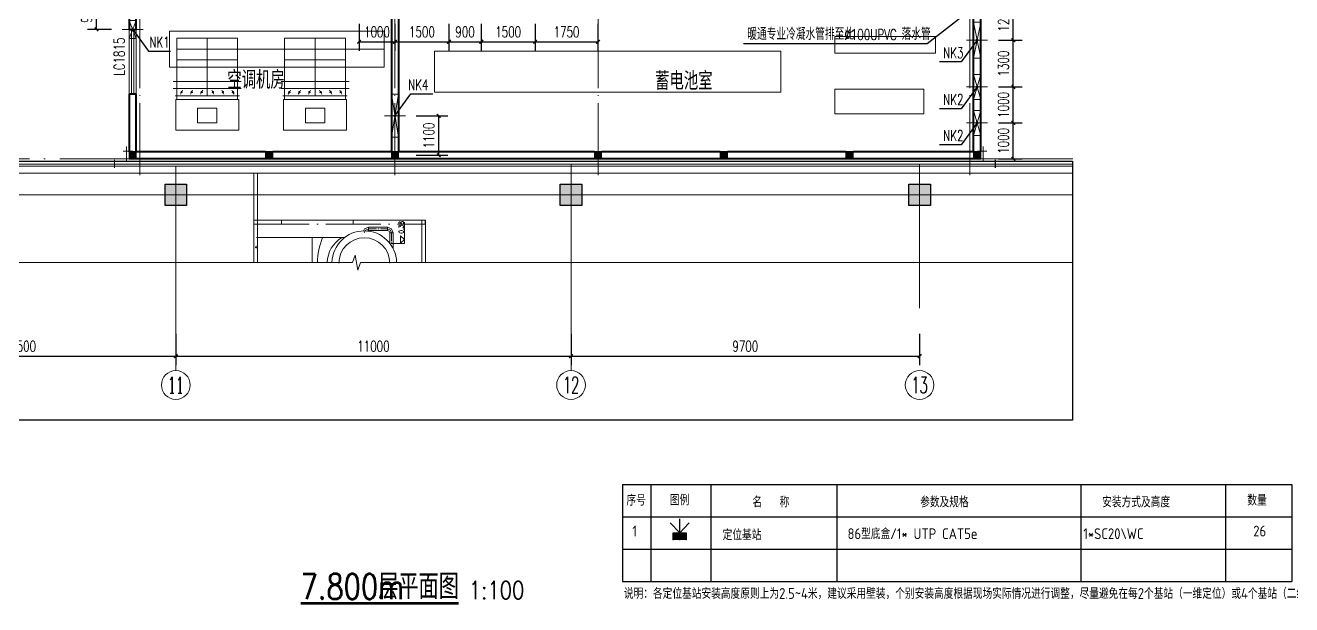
# Model space of a CAD drawing. Extents: x 238398 to 585159, y -66832 to 191977.
# Drawn here: x 503826 to 539070, y 30702 to 46809 of the extents above; entities that cross this region are included whole.
import ezdxf
from ezdxf.enums import TextEntityAlignment as Align

# ---------------------------------------------------------------- set-up
doc = ezdxf.new("R2010")
doc.units = 0
doc.header["$LTSCALE"] = 1000
doc.header["$MEASUREMENT"] = 0
for name, pattern in [('CENTER2', [1.125, 0.75, -0.125, 0.125, -0.125]), ('DIVIDE', [1.25, 0.5, -0.25, 0, -0.25, 0, -0.25]), ('DOTE', [2.42, 2, -0.2, 0.02, -0.2])]:
    doc.linetypes.add(name, pattern=pattern)
doc.layers.get('0').update_dxf_attribs({"color": 8})
doc.layers.get('Defpoints').update_dxf_attribs({"color": 8})
for name, color, linetype in [('-人员定位', 6, 'Continuous'), ('-人员定位标注', 4, 'Continuous'), ('AXIS', 8, 'Continuous'), ('AXIS_TEXT', 8, 'Continuous'), ('DIM_LEAD', 8, 'Continuous'), ('DIM_SYMB', 8, 'Continuous'), ('GZZ', 8, 'Continuous'), ('PUB_DIM', 8, 'Continuous'), ('WINDOW_TEXT', 8, 'Continuous')]:
    doc.layers.add(name, color=color, linetype=linetype)
for name, color, linetype, lineweight in [('COLUMN', 8, 'Continuous', 30), ('DOTE', 8, 'DOTE', 13), ('PUB_HATCH', 8, 'Continuous', 5), ('PUB_TEXT', 8, 'Continuous', 20), ('WALL', 8, 'Continuous', 40), ('WINDOW', 8, 'Continuous', 18), ('暖通', 8, 'Continuous', 18), ('设备层', 8, 'Continuous', 5)]:
    doc.layers.add(name, color=color, linetype=linetype, lineweight=lineweight)
doc.styles.add('-GBCBIGGBENOR', font='gbenor.shx', dxfattribs={"width": 0.7, "bigfont": 'gbcbig.shx'})
doc.styles.add('_TCH_AXIS', font='complex.shx', dxfattribs={"bigfont": 'gbcbig.shx'})
doc.styles.add('_TCH_DIM', font='SIMPLEX', dxfattribs={"bigfont": 'GBCBIG'})
doc.styles.add('_TCH_DIM_T3', font='SIMPLEX', dxfattribs={"width": 0.705882, "bigfont": 'GBCBIG'})
doc.styles.add('_TCH_WINDOW', font='geditxt.shx', dxfattribs={"bigfont": 'hztxt1.shx'})
doc.styles.add('COMPLEX', font='geditxt.shx')
doc.styles.add('HZFS', font='geditxt.shx', dxfattribs={"width": 0.7, "bigfont": 'hztxt1.shx'})
doc.styles.add('HZTXT', font='geditxt.shx', dxfattribs={"width": 0.8, "bigfont": 'hztxt1.shx'})
doc.linetypes.add('栏杆', pattern='A,0.075,-0.03,[133,ltypeshp.shx,S=0.03,R=0,X=-0.03,Y=0],-0.03,0.3', length=0.435)
doc.dimstyles.new('_TCH_ARCH&&100', dxfattribs={"dimtxt": 297.5, "dimasz": 100, "dimexe": 250, "dimexo": 300, "dimgap": 126.25, "dimtad": 1, "dimdec": 0, "dimzin": 0, "dimdsep": 46, "dimtxsty": '_TCH_DIM_T3', "dimblk": 'ARCHTICK', "dimcen": 0.09, "dimazin": 2, "dimtfac": 1, "dimtdec": 0, "dimtix": 1, "dimtmove": 2, "dimatfit": 3, "dimfxl": 0, "dimtolj": 1, "dimtzin": 0, "dimarcsym": 0})

# ---------------------------------------------------------------- blocks, each defined once
blk = doc.blocks.new('_AXISO')
blk.add_circle((0, 0), 0.5)
at = {"layer": 'AXIS_TEXT', "style": 'COMPLEX', "width": 1.041667}
blk.add_attdef('A', text='', height=0.56, dxfattribs=at).set_placement((-0.25, -0.28), (0.25, -0.28), align=Align.FIT)
blk = doc.blocks.new('coo')
at = {"layer": 'PUB_HATCH'}
blk.add_hatch(color=256, dxfattribs=at).paths.add_polyline_path([(305400, 14547), (306000, 14547), (306000, 13947), (305400, 13947)])
at = {"layer": 'COLUMN'}
blk.add_lwpolyline([(305400, 14547), (306000, 14547), (306000, 13947), (305400, 13947)], close=True, dxfattribs=at)
blk = doc.blocks.new('zw3')
at = {"layer": 'DOTE'}
for points in [[(507014, 42646.1), (507014, 94200.4)], [(514114, 42646.1), (514114, 94200.4)], [(519764, 42646.1), (519764, 94200.4)], [(530114, 42646.1), (530114, 94200.4)]]:
    blk.add_lwpolyline(points, dxfattribs=at)
blk = doc.blocks.new('4321ASDFASDFA')
at = {"layer": '设备层'}
for p, q in [((488531, 4783), (494502, 4783)), ((488531, 4783), (488531, 3783)), ((488731, 3783), (488731, 4584)), ((488731, 4584), (490423, 4584)), ((489577, 2983), (489577, 4584)), ((490423, 3783), (490423, 4584)), ((491731, 3783), (491731, 4584)), ((491731, 4584), (493423, 4584)), ((492577, 2983), (492577, 4584)), ((493423, 3783), (493423, 4584)), ((494502, 4783), (494502, 3783)), ((488731, 4283), (494502, 4283)), ((488731, 3982), (490423, 3982)), ((491731, 3982), (493423, 3982)), ((488531, 3783), (494502, 3783)), ((488731, 2983), (488731, 3783)), ((490423, 2983), (490423, 3783)), ((491731, 2983), (491731, 3783)), ((493423, 2983), (493423, 3783)), ((490523, 3383), (488631, 3383)), ((490523, 3183), (488631, 3183)), ((493523, 3383), (491631, 3383)), ((493523, 3183), (491631, 3183)), ((488681, 2983), (490473, 2983)), ((488731, 2983), (490423, 2983)), ((488827, 2983), (490327, 2983)), ((488833, 3029), (488853, 3068)), ((488872, 3103), (488891, 3141)), ((489112, 3029), (489132, 3068)), ((489151, 3103), (489171, 3141)), ((489392, 3029), (489412, 3068)), ((489431, 3103), (489450, 3141)), ((489724, 3103), (489705, 3141)), ((489763, 3029), (489743, 3068)), ((490004, 3103), (489984, 3141)), ((490043, 3029), (490022, 3068)), ((490283, 3103), (490264, 3141)), ((490322, 3029), (490302, 3068)), ((491681, 2983), (493473, 2983)), ((491731, 2983), (493423, 2983)), ((491827, 2983), (493327, 2983)), ((491833, 3029), (491853, 3068)), ((491872, 3103), (491891, 3141)), ((492112, 3029), (492132, 3068)), ((492151, 3103), (492171, 3141)), ((492392, 3029), (492412, 3068)), ((492431, 3103), (492450, 3141)), ((492724, 3103), (492705, 3141)), ((492763, 3029), (492743, 3068)), ((493004, 3103), (492984, 3141)), ((493043, 3029), (493022, 3068)), ((493283, 3103), (493264, 3141)), ((493322, 3029), (493302, 3068))]:
    blk.add_line(p, q, dxfattribs=at)
for points in [[(488702, 2883), (490452, 2883), (490452, 2028), (488702, 2028)], [(488731, 2983), (490423, 2983), (490423, 2883), (488731, 2883)], [(491702, 2883), (493452, 2883), (493452, 2028), (491702, 2028)], [(491731, 2983), (493423, 2983), (493423, 2883), (491731, 2883)], [(489308, 2641), (489846, 2641), (489846, 2231), (489308, 2231)], [(492308, 2641), (492846, 2641), (492846, 2231), (492308, 2231)]]:
    blk.add_lwpolyline(points, close=True, dxfattribs=at)
for centre in [(488862, 3086), (489142, 3086), (489421, 3086), (489734, 3086), (490013, 3086), (490293, 3086), (491862, 3086), (492142, 3086), (492421, 3086), (492734, 3086), (493013, 3086), (493293, 3086)]:
    blk.add_circle(centre, 20.2, dxfattribs=at)
blk = doc.blocks.new('43ASDFASDFDAS')
at = {"layer": '设备层'}
for points in [[(526355, 46036), (526355, 46498), (529155, 46498), (529155, 46036)], [(524854, 46096), (524854, 44951), (515214, 44951), (515214, 46096)], [(526354, 44347), (526355, 45037), (528835, 45037), (528834, 44347)]]:
    blk.add_lwpolyline(points, close=True, dxfattribs=at)
blk = doc.blocks.new('_ArchTick')
at = {"color": 0, "linetype": 'ByBlock', "const_width": 0.4}
blk.add_lwpolyline([(-0.5, -0.5), (0.5, 0.5)], dxfattribs=at)
blk = doc.blocks.new('*D631')
at = {"layer": 'Defpoints', "color": 0}
for p in [(444180, 61595), (444896, 61595), (444896, 60595)]:
    blk.add_point(p, dxfattribs=at)
at = {"layer": 'PUB_DIM', "color": 0, "lineweight": -2}
for p, q in [((444596, 61595), (443930, 61595)), ((444180, 60595), (444180, 61595)), ((444596, 60595), (443930, 60595))]:
    blk.add_line(p, q, dxfattribs=at)
at = {"layer": 'PUB_DIM', "color": 0, "lineweight": -2, "xscale": 100, "yscale": 100, "zscale": 100}
for p, rotation in [((444180, 61595), 90), ((444180, 60595), 270)]:
    blk.add_blockref('_ArchTick', p, dxfattribs=dict(at, rotation=rotation))
at = {"layer": 'PUB_DIM', "color": 0, "insert": (443905, 61095), "char_height": 297.5, "attachment_point": 5, "rotation": 90, "style": '_TCH_DIM_T3'}
blk.add_mtext('\\A1;1000', dxfattribs=at)
blk = doc.blocks.new('*D632')
at = {"layer": 'Defpoints', "color": 0}
for p in [(444180, 51295), (444896, 51295), (444896, 50395)]:
    blk.add_point(p, dxfattribs=at)
at = {"layer": 'PUB_DIM', "color": 0, "lineweight": -2}
for p, q in [((444596, 51295), (443930, 51295)), ((444180, 50395), (444180, 51295)), ((444596, 50395), (443930, 50395))]:
    blk.add_line(p, q, dxfattribs=at)
at = {"layer": 'PUB_DIM', "color": 0, "lineweight": -2, "xscale": 100, "yscale": 100, "zscale": 100}
for p, rotation in [((444180, 51295), 90), ((444180, 50395), 270)]:
    blk.add_blockref('_ArchTick', p, dxfattribs=dict(at, rotation=rotation))
at = {"layer": 'PUB_DIM', "color": 0, "insert": (443905, 50845), "char_height": 297.5, "attachment_point": 5, "rotation": 90, "style": '_TCH_DIM_T3'}
blk.add_mtext('\\A1;900', dxfattribs=at)
blk = doc.blocks.new('*D633')
at = {"layer": 'Defpoints', "color": 0}
for p in [(468981, 55495), (469697, 55495), (468981, 54595)]:
    blk.add_point(p, dxfattribs=at)
at = {"layer": 'PUB_DIM', "color": 0, "lineweight": -2}
for p, q in [((469281, 55495), (469947, 55495)), ((469697, 54595), (469697, 55495)), ((469281, 54595), (469947, 54595))]:
    blk.add_line(p, q, dxfattribs=at)
at = {"layer": 'PUB_DIM', "color": 0, "lineweight": -2, "xscale": 100, "yscale": 100, "zscale": 100}
for p, rotation in [((469697, 55495), 90), ((469697, 54595), 270)]:
    blk.add_blockref('_ArchTick', p, dxfattribs=dict(at, rotation=rotation))
at = {"layer": 'PUB_DIM', "color": 0, "insert": (469422, 55045), "char_height": 297.5, "attachment_point": 5, "rotation": 90, "style": '_TCH_DIM_T3'}
blk.add_mtext('\\A1;900', dxfattribs=at)
blk = doc.blocks.new('*D634')
at = {"layer": 'Defpoints', "color": 0}
for p in [(468981, 62595), (469697, 62595), (468981, 61595)]:
    blk.add_point(p, dxfattribs=at)
at = {"layer": 'PUB_DIM', "color": 0, "lineweight": -2}
for p, q in [((469281, 62595), (469947, 62595)), ((469697, 61595), (469697, 62595)), ((469281, 61595), (469947, 61595))]:
    blk.add_line(p, q, dxfattribs=at)
at = {"layer": 'PUB_DIM', "color": 0, "lineweight": -2, "xscale": 100, "yscale": 100, "zscale": 100}
for p, rotation in [((469697, 62595), 90), ((469697, 61595), 270)]:
    blk.add_blockref('_ArchTick', p, dxfattribs=dict(at, rotation=rotation))
at = {"layer": 'PUB_DIM', "color": 0, "insert": (469422, 62095), "char_height": 297.5, "attachment_point": 5, "rotation": 90, "style": '_TCH_DIM_T3'}
blk.add_mtext('\\A1;1000', dxfattribs=at)
blk = doc.blocks.new('*D635')
at = {"layer": 'Defpoints', "color": 0}
for p in [(444180, 47595), (444896, 47595), (444896, 46695)]:
    blk.add_point(p, dxfattribs=at)
at = {"layer": 'PUB_DIM', "color": 0, "lineweight": -2}
for p, q in [((444596, 47595), (443930, 47595)), ((444180, 46695), (444180, 47595)), ((444596, 46695), (443930, 46695))]:
    blk.add_line(p, q, dxfattribs=at)
at = {"layer": 'PUB_DIM', "color": 0, "lineweight": -2, "xscale": 100, "yscale": 100, "zscale": 100}
for p, rotation in [((444180, 47595), 90), ((444180, 46695), 270)]:
    blk.add_blockref('_ArchTick', p, dxfattribs=dict(at, rotation=rotation))
at = {"layer": 'PUB_DIM', "color": 0, "insert": (443905, 47145), "char_height": 297.5, "attachment_point": 5, "rotation": 90, "style": '_TCH_DIM_T3'}
blk.add_mtext('\\A1;900', dxfattribs=at)
blk = doc.blocks.new('*D636')
at = {"layer": 'Defpoints', "color": 0}
for p in [(468981, 44095), (469697, 44095), (468981, 43095)]:
    blk.add_point(p, dxfattribs=at)
at = {"layer": 'PUB_DIM', "color": 0, "lineweight": -2}
for p, q in [((469281, 44095), (469947, 44095)), ((469697, 43095), (469697, 44095)), ((469281, 43095), (469947, 43095))]:
    blk.add_line(p, q, dxfattribs=at)
at = {"layer": 'PUB_DIM', "color": 0, "lineweight": -2, "xscale": 100, "yscale": 100, "zscale": 100}
for p, rotation in [((469697, 44095), 90), ((469697, 43095), 270)]:
    blk.add_blockref('_ArchTick', p, dxfattribs=dict(at, rotation=rotation))
at = {"layer": 'PUB_DIM', "color": 0, "insert": (469422, 43595), "char_height": 297.5, "attachment_point": 5, "rotation": 90, "style": '_TCH_DIM_T3'}
blk.add_mtext('\\A1;1000', dxfattribs=at)
blk = doc.blocks.new('*D637')
at = {"layer": 'Defpoints', "color": 0}
for p in [(468981, 45095), (469697, 45095), (468981, 44095)]:
    blk.add_point(p, dxfattribs=at)
at = {"layer": 'PUB_DIM', "color": 0, "lineweight": -2}
for p, q in [((469281, 45095), (469947, 45095)), ((469697, 44095), (469697, 45095)), ((469281, 44095), (469947, 44095))]:
    blk.add_line(p, q, dxfattribs=at)
at = {"layer": 'PUB_DIM', "color": 0, "lineweight": -2, "xscale": 100, "yscale": 100, "zscale": 100}
for p, rotation in [((469697, 45095), 90), ((469697, 44095), 270)]:
    blk.add_blockref('_ArchTick', p, dxfattribs=dict(at, rotation=rotation))
at = {"layer": 'PUB_DIM', "color": 0, "insert": (469422, 44595), "char_height": 297.5, "attachment_point": 5, "rotation": 90, "style": '_TCH_DIM_T3'}
blk.add_mtext('\\A1;1000', dxfattribs=at)
blk = doc.blocks.new('*D638')
at = {"layer": 'Defpoints', "color": 0}
for p in [(468981, 46395), (469697, 46395), (468981, 45095)]:
    blk.add_point(p, dxfattribs=at)
at = {"layer": 'PUB_DIM', "color": 0, "lineweight": -2}
for p, q in [((469281, 46395), (469947, 46395)), ((469697, 45095), (469697, 46395)), ((469281, 45095), (469947, 45095))]:
    blk.add_line(p, q, dxfattribs=at)
at = {"layer": 'PUB_DIM', "color": 0, "lineweight": -2, "xscale": 100, "yscale": 100, "zscale": 100}
for p, rotation in [((469697, 46395), 90), ((469697, 45095), 270)]:
    blk.add_blockref('_ArchTick', p, dxfattribs=dict(at, rotation=rotation))
at = {"layer": 'PUB_DIM', "color": 0, "insert": (469422, 45745), "char_height": 297.5, "attachment_point": 5, "rotation": 90, "style": '_TCH_DIM_T3'}
blk.add_mtext('\\A1;1300', dxfattribs=at)
blk = doc.blocks.new('*D639')
at = {"layer": 'Defpoints', "color": 0}
for p in [(468981, 47595), (469697, 47595), (468981, 46395)]:
    blk.add_point(p, dxfattribs=at)
at = {"layer": 'PUB_DIM', "color": 0, "lineweight": -2}
for p, q in [((469281, 47595), (469947, 47595)), ((469697, 46395), (469697, 47595)), ((469281, 46395), (469947, 46395))]:
    blk.add_line(p, q, dxfattribs=at)
at = {"layer": 'PUB_DIM', "color": 0, "lineweight": -2, "xscale": 100, "yscale": 100, "zscale": 100}
for p, rotation in [((469697, 47595), 90), ((469697, 46395), 270)]:
    blk.add_blockref('_ArchTick', p, dxfattribs=dict(at, rotation=rotation))
at = {"layer": 'PUB_DIM', "color": 0, "insert": (469422, 46995), "char_height": 297.5, "attachment_point": 5, "rotation": 90, "style": '_TCH_DIM_T3'}
blk.add_mtext('\\A1;1200', dxfattribs=at)
blk = doc.blocks.new('*D640')
at = {"layer": 'Defpoints', "color": 0}
for p in [(444180, 65395), (444896, 65395), (444896, 64495)]:
    blk.add_point(p, dxfattribs=at)
at = {"layer": 'PUB_DIM', "color": 0, "lineweight": -2}
for p, q in [((444596, 65395), (443930, 65395)), ((444180, 64495), (444180, 65395)), ((444596, 64495), (443930, 64495))]:
    blk.add_line(p, q, dxfattribs=at)
at = {"layer": 'PUB_DIM', "color": 0, "lineweight": -2, "xscale": 100, "yscale": 100, "zscale": 100}
for p, rotation in [((444180, 65395), 90), ((444180, 64495), 270)]:
    blk.add_blockref('_ArchTick', p, dxfattribs=dict(at, rotation=rotation))
at = {"layer": 'PUB_DIM', "color": 0, "insert": (443905, 64945), "char_height": 297.5, "attachment_point": 5, "rotation": 90, "style": '_TCH_DIM_T3'}
blk.add_mtext('\\A1;900', dxfattribs=at)
blk = doc.blocks.new('*D641')
at = {"layer": 'Defpoints', "color": 0}
for p in [(451488, 47153), (452488, 47153), (452488, 46351)]:
    blk.add_point(p, dxfattribs=at)
at = {"layer": 'PUB_DIM', "color": 0, "lineweight": -2}
for p, q in [((451488, 46853), (451488, 46101)), ((452488, 46853), (452488, 46101)), ((451488, 46351), (452488, 46351))]:
    blk.add_line(p, q, dxfattribs=at)
at = {"layer": 'PUB_DIM', "color": 0, "lineweight": -2, "xscale": 100, "yscale": 100, "zscale": 100, "rotation": 180}
blk.add_blockref('_ArchTick', (451488, 46351), dxfattribs=at)
at = {"layer": 'PUB_DIM', "color": 0, "lineweight": -2, "xscale": 100, "yscale": 100, "zscale": 100}
blk.add_blockref('_ArchTick', (452488, 46351), dxfattribs=at)
at = {"layer": 'PUB_DIM', "color": 0, "insert": (451988, 46626), "char_height": 297.5, "attachment_point": 5, "style": '_TCH_DIM_T3'}
blk.add_mtext('\\A1;1000', dxfattribs=at)
blk = doc.blocks.new('*D642')
at = {"layer": 'Defpoints', "color": 0}
for p in [(452488, 47153), (453988, 47153), (453988, 46351)]:
    blk.add_point(p, dxfattribs=at)
at = {"layer": 'PUB_DIM', "color": 0, "lineweight": -2}
for p, q in [((452488, 46853), (452488, 46101)), ((453988, 46853), (453988, 46101)), ((452488, 46351), (453988, 46351))]:
    blk.add_line(p, q, dxfattribs=at)
at = {"layer": 'PUB_DIM', "color": 0, "lineweight": -2, "xscale": 100, "yscale": 100, "zscale": 100, "rotation": 180}
blk.add_blockref('_ArchTick', (452488, 46351), dxfattribs=at)
at = {"layer": 'PUB_DIM', "color": 0, "lineweight": -2, "xscale": 100, "yscale": 100, "zscale": 100}
blk.add_blockref('_ArchTick', (453988, 46351), dxfattribs=at)
at = {"layer": 'PUB_DIM', "color": 0, "insert": (453238, 46626), "char_height": 297.5, "attachment_point": 5, "style": '_TCH_DIM_T3'}
blk.add_mtext('\\A1;1500', dxfattribs=at)
blk = doc.blocks.new('*D643')
at = {"layer": 'Defpoints', "color": 0}
for p in [(453988, 47153), (454888, 47153), (454888, 46351)]:
    blk.add_point(p, dxfattribs=at)
at = {"layer": 'PUB_DIM', "color": 0, "lineweight": -2}
for p, q in [((453988, 46853), (453988, 46101)), ((454888, 46853), (454888, 46101)), ((453988, 46351), (454888, 46351))]:
    blk.add_line(p, q, dxfattribs=at)
at = {"layer": 'PUB_DIM', "color": 0, "lineweight": -2, "xscale": 100, "yscale": 100, "zscale": 100, "rotation": 180}
blk.add_blockref('_ArchTick', (453988, 46351), dxfattribs=at)
at = {"layer": 'PUB_DIM', "color": 0, "lineweight": -2, "xscale": 100, "yscale": 100, "zscale": 100}
blk.add_blockref('_ArchTick', (454888, 46351), dxfattribs=at)
at = {"layer": 'PUB_DIM', "color": 0, "insert": (454438, 46626), "char_height": 297.5, "attachment_point": 5, "style": '_TCH_DIM_T3'}
blk.add_mtext('\\A1;900', dxfattribs=at)
blk = doc.blocks.new('*D644')
at = {"layer": 'Defpoints', "color": 0}
for p in [(454888, 47153), (456388, 47153), (456388, 46351)]:
    blk.add_point(p, dxfattribs=at)
at = {"layer": 'PUB_DIM', "color": 0, "lineweight": -2}
for p, q in [((454888, 46853), (454888, 46101)), ((456388, 46853), (456388, 46101)), ((454888, 46351), (456388, 46351))]:
    blk.add_line(p, q, dxfattribs=at)
at = {"layer": 'PUB_DIM', "color": 0, "lineweight": -2, "xscale": 100, "yscale": 100, "zscale": 100, "rotation": 180}
blk.add_blockref('_ArchTick', (454888, 46351), dxfattribs=at)
at = {"layer": 'PUB_DIM', "color": 0, "lineweight": -2, "xscale": 100, "yscale": 100, "zscale": 100}
blk.add_blockref('_ArchTick', (456388, 46351), dxfattribs=at)
at = {"layer": 'PUB_DIM', "color": 0, "insert": (455638, 46626), "char_height": 297.5, "attachment_point": 5, "style": '_TCH_DIM_T3'}
blk.add_mtext('\\A1;1500', dxfattribs=at)
blk = doc.blocks.new('*D645')
at = {"layer": 'Defpoints', "color": 0}
for p in [(456388, 47153), (458138, 47153), (458138, 46351)]:
    blk.add_point(p, dxfattribs=at)
at = {"layer": 'PUB_DIM', "color": 0, "lineweight": -2}
for p, q in [((456388, 46853), (456388, 46101)), ((458138, 46853), (458138, 46101)), ((456388, 46351), (458138, 46351))]:
    blk.add_line(p, q, dxfattribs=at)
at = {"layer": 'PUB_DIM', "color": 0, "lineweight": -2, "xscale": 100, "yscale": 100, "zscale": 100, "rotation": 180}
blk.add_blockref('_ArchTick', (456388, 46351), dxfattribs=at)
at = {"layer": 'PUB_DIM', "color": 0, "lineweight": -2, "xscale": 100, "yscale": 100, "zscale": 100}
blk.add_blockref('_ArchTick', (458138, 46351), dxfattribs=at)
at = {"layer": 'PUB_DIM', "color": 0, "insert": (457263, 46626), "char_height": 297.5, "attachment_point": 5, "style": '_TCH_DIM_T3'}
blk.add_mtext('\\A1;1750', dxfattribs=at)
blk = doc.blocks.new('*D646')
at = {"layer": 'Defpoints', "color": 0}
for p in [(452488, 51489), (451488, 50687), (452488, 50687)]:
    blk.add_point(p, dxfattribs=at)
at = {"layer": 'PUB_DIM', "color": 0, "lineweight": -2}
for p, q in [((451488, 50987), (451488, 51739)), ((451488, 51489), (452488, 51489)), ((452488, 50987), (452488, 51739))]:
    blk.add_line(p, q, dxfattribs=at)
at = {"layer": 'PUB_DIM', "color": 0, "lineweight": -2, "xscale": 100, "yscale": 100, "zscale": 100, "rotation": 180}
blk.add_blockref('_ArchTick', (451488, 51489), dxfattribs=at)
at = {"layer": 'PUB_DIM', "color": 0, "lineweight": -2, "xscale": 100, "yscale": 100, "zscale": 100}
blk.add_blockref('_ArchTick', (452488, 51489), dxfattribs=at)
at = {"layer": 'PUB_DIM', "color": 0, "insert": (451988, 51764), "char_height": 297.5, "attachment_point": 5, "style": '_TCH_DIM_T3'}
blk.add_mtext('\\A1;1000', dxfattribs=at)
blk = doc.blocks.new('*D647')
at = {"layer": 'Defpoints', "color": 0}
for p in [(453988, 51489), (452488, 50687), (453988, 50687)]:
    blk.add_point(p, dxfattribs=at)
at = {"layer": 'PUB_DIM', "color": 0, "lineweight": -2}
for p, q in [((452488, 50987), (452488, 51739)), ((452488, 51489), (453988, 51489)), ((453988, 50987), (453988, 51739))]:
    blk.add_line(p, q, dxfattribs=at)
at = {"layer": 'PUB_DIM', "color": 0, "lineweight": -2, "xscale": 100, "yscale": 100, "zscale": 100, "rotation": 180}
blk.add_blockref('_ArchTick', (452488, 51489), dxfattribs=at)
at = {"layer": 'PUB_DIM', "color": 0, "lineweight": -2, "xscale": 100, "yscale": 100, "zscale": 100}
blk.add_blockref('_ArchTick', (453988, 51489), dxfattribs=at)
at = {"layer": 'PUB_DIM', "color": 0, "insert": (453238, 51764), "char_height": 297.5, "attachment_point": 5, "style": '_TCH_DIM_T3'}
blk.add_mtext('\\A1;1500', dxfattribs=at)
blk = doc.blocks.new('*D648')
at = {"layer": 'Defpoints', "color": 0}
for p in [(452781, 44295), (453705, 44295), (452781, 43195)]:
    blk.add_point(p, dxfattribs=at)
at = {"layer": 'PUB_DIM', "color": 0, "lineweight": -2}
for p, q in [((453081, 44295), (453955, 44295)), ((453705, 43195), (453705, 44295)), ((453081, 43195), (453955, 43195))]:
    blk.add_line(p, q, dxfattribs=at)
at = {"layer": 'PUB_DIM', "color": 0, "lineweight": -2, "xscale": 100, "yscale": 100, "zscale": 100}
for p, rotation in [((453705, 44295), 90), ((453705, 43195), 270)]:
    blk.add_blockref('_ArchTick', p, dxfattribs=dict(at, rotation=rotation))
at = {"layer": 'PUB_DIM', "color": 0, "insert": (453430, 43745), "char_height": 297.5, "attachment_point": 5, "rotation": 90, "style": '_TCH_DIM_T3'}
blk.add_mtext('\\A1;1100', dxfattribs=at)
blk = doc.blocks.new('*D489')
at = {"layer": 'Defpoints', "color": 0}
for p in [(499514, 38536), (508014, 38536), (508014, 37611)]:
    blk.add_point(p, dxfattribs=at)
at = {"layer": 'PUB_HATCH', "color": 0, "lineweight": -2}
for p, q in [((499514, 38236), (499514, 37361)), ((508014, 38236), (508014, 37361)), ((499514, 37611), (508014, 37611))]:
    blk.add_line(p, q, dxfattribs=at)
at = {"layer": 'PUB_HATCH', "color": 0, "lineweight": -2, "xscale": 100, "yscale": 100, "zscale": 100, "rotation": 180}
blk.add_blockref('_ArchTick', (499514, 37611), dxfattribs=at)
at = {"layer": 'PUB_HATCH', "color": 0, "lineweight": -2, "xscale": 100, "yscale": 100, "zscale": 100}
blk.add_blockref('_ArchTick', (508014, 37611), dxfattribs=at)
at = {"layer": 'PUB_HATCH', "color": 0, "insert": (503764, 37886), "char_height": 297.5, "attachment_point": 5, "style": '_TCH_DIM_T3'}
blk.add_mtext('\\A1;8500', dxfattribs=at)
blk = doc.blocks.new('*D490')
at = {"layer": 'Defpoints', "color": 0}
for p in [(508014, 38536), (519014, 38536), (519014, 37611)]:
    blk.add_point(p, dxfattribs=at)
at = {"layer": 'PUB_HATCH', "color": 0, "lineweight": -2}
for p, q in [((508014, 38236), (508014, 37361)), ((519014, 38236), (519014, 37361)), ((508014, 37611), (519014, 37611))]:
    blk.add_line(p, q, dxfattribs=at)
at = {"layer": 'PUB_HATCH', "color": 0, "lineweight": -2, "xscale": 100, "yscale": 100, "zscale": 100, "rotation": 180}
blk.add_blockref('_ArchTick', (508014, 37611), dxfattribs=at)
at = {"layer": 'PUB_HATCH', "color": 0, "lineweight": -2, "xscale": 100, "yscale": 100, "zscale": 100}
blk.add_blockref('_ArchTick', (519014, 37611), dxfattribs=at)
at = {"layer": 'PUB_HATCH', "color": 0, "insert": (513514, 37886), "char_height": 297.5, "attachment_point": 5, "style": '_TCH_DIM_T3'}
blk.add_mtext('\\A1;11000', dxfattribs=at)
blk = doc.blocks.new('*D491')
at = {"layer": 'Defpoints', "color": 0}
for p in [(519014, 38536), (528714, 38536), (528714, 37611)]:
    blk.add_point(p, dxfattribs=at)
at = {"layer": 'PUB_HATCH', "color": 0, "lineweight": -2}
for p, q in [((519014, 38236), (519014, 37361)), ((528714, 38236), (528714, 37361)), ((519014, 37611), (528714, 37611))]:
    blk.add_line(p, q, dxfattribs=at)
at = {"layer": 'PUB_HATCH', "color": 0, "lineweight": -2, "xscale": 100, "yscale": 100, "zscale": 100, "rotation": 180}
blk.add_blockref('_ArchTick', (519014, 37611), dxfattribs=at)
at = {"layer": 'PUB_HATCH', "color": 0, "lineweight": -2, "xscale": 100, "yscale": 100, "zscale": 100}
blk.add_blockref('_ArchTick', (528714, 37611), dxfattribs=at)
at = {"layer": 'PUB_HATCH', "color": 0, "insert": (523864, 37886), "char_height": 297.5, "attachment_point": 5, "style": '_TCH_DIM_T3'}
blk.add_mtext('\\A1;9700', dxfattribs=at)
blk = doc.blocks.new('*D493')
at = {"layer": 'Defpoints', "color": 0}
for p in [(499514, 38536), (508014, 38536), (508014, 37611)]:
    blk.add_point(p, dxfattribs=at)
at = {"layer": 'PUB_HATCH', "color": 0, "lineweight": -2}
for p, q in [((499514, 38236), (499514, 37361)), ((508014, 38236), (508014, 37361)), ((499514, 37611), (508014, 37611))]:
    blk.add_line(p, q, dxfattribs=at)
at = {"layer": 'PUB_HATCH', "color": 0, "lineweight": -2, "xscale": 100, "yscale": 100, "zscale": 100, "rotation": 180}
blk.add_blockref('_ArchTick', (499514, 37611), dxfattribs=at)
at = {"layer": 'PUB_HATCH', "color": 0, "lineweight": -2, "xscale": 100, "yscale": 100, "zscale": 100}
blk.add_blockref('_ArchTick', (508014, 37611), dxfattribs=at)
at = {"layer": 'PUB_HATCH', "color": 0, "insert": (503764, 37886), "char_height": 297.5, "attachment_point": 5, "style": '_TCH_DIM_T3'}
blk.add_mtext('\\A1;8500', dxfattribs=at)
blk = doc.blocks.new('*D494')
at = {"layer": 'Defpoints', "color": 0}
for p in [(508014, 38536), (519014, 38536), (519014, 37611)]:
    blk.add_point(p, dxfattribs=at)
at = {"layer": 'PUB_HATCH', "color": 0, "lineweight": -2}
for p, q in [((508014, 38236), (508014, 37361)), ((519014, 38236), (519014, 37361)), ((508014, 37611), (519014, 37611))]:
    blk.add_line(p, q, dxfattribs=at)
at = {"layer": 'PUB_HATCH', "color": 0, "lineweight": -2, "xscale": 100, "yscale": 100, "zscale": 100, "rotation": 180}
blk.add_blockref('_ArchTick', (508014, 37611), dxfattribs=at)
at = {"layer": 'PUB_HATCH', "color": 0, "lineweight": -2, "xscale": 100, "yscale": 100, "zscale": 100}
blk.add_blockref('_ArchTick', (519014, 37611), dxfattribs=at)
at = {"layer": 'PUB_HATCH', "color": 0, "insert": (513514, 37886), "char_height": 297.5, "attachment_point": 5, "style": '_TCH_DIM_T3'}
blk.add_mtext('\\A1;11000', dxfattribs=at)
blk = doc.blocks.new('*D495')
at = {"layer": 'Defpoints', "color": 0}
for p in [(519014, 38536), (528714, 38536), (528714, 37611)]:
    blk.add_point(p, dxfattribs=at)
at = {"layer": 'PUB_HATCH', "color": 0, "lineweight": -2}
for p, q in [((519014, 38236), (519014, 37361)), ((528714, 38236), (528714, 37361)), ((519014, 37611), (528714, 37611))]:
    blk.add_line(p, q, dxfattribs=at)
at = {"layer": 'PUB_HATCH', "color": 0, "lineweight": -2, "xscale": 100, "yscale": 100, "zscale": 100, "rotation": 180}
blk.add_blockref('_ArchTick', (519014, 37611), dxfattribs=at)
at = {"layer": 'PUB_HATCH', "color": 0, "lineweight": -2, "xscale": 100, "yscale": 100, "zscale": 100}
blk.add_blockref('_ArchTick', (528714, 37611), dxfattribs=at)
at = {"layer": 'PUB_HATCH', "color": 0, "insert": (523864, 37886), "char_height": 297.5, "attachment_point": 5, "style": '_TCH_DIM_T3'}
blk.add_mtext('\\A1;9700', dxfattribs=at)
blk = doc.blocks.new('$TCHSYS$WIN2D')
for p, q in [((-0.5, 0.5), (0.5, 0.5)), ((0.5, 0.167), (-0.5, 0.167)), ((0.5, -0.167), (-0.5, -0.167)), ((-0.5, -0.5), (0.5, -0.5))]:
    blk.add_line(p, q)
blk = doc.blocks.new('_FZH')
blk.add_lwpolyline([(-0.5, -0.5), (0.5, -0.5), (0.5, 0.5), (-0.5, 0.5)], close=True)
at = {"layer": 'PUB_HATCH'}
blk.add_solid([(-0.5, -0.5), (0.5, -0.5), (-0.5, 0.5), (0.5, 0.5)], dxfattribs=at)
blk = doc.blocks.new('定位基站')
at = {"layer": '-人员定位', "ltscale": 0.01}
h = blk.add_hatch(color=256, dxfattribs=at)
h.dxf.hatch_style = 1
h.paths.add_polyline_path([(406524, 477798), (406524, 477617), (406162, 477617), (406162, 477798)])
at = {"layer": '-人员定位', "color": 6}
for p, q in [((406343, 477798), (406082, 478077)), ((406343, 477798), (406343, 478186)), ((406343, 477798), (406604, 478077)), ((406343, 477995), (406343, 477995)), ((406162, 477798), (406524, 477798)), ((406162, 477617), (406162, 477798)), ((406524, 477617), (406162, 477617)), ((406524, 477798), (406524, 477617))]:
    blk.add_line(p, q, dxfattribs=at)
for p in [(406162, 477617), (406343, 477798), (406343, 477617), (406524, 477617)]:
    blk.add_point(p, dxfattribs=at)
blk = doc.blocks.new('43ASDFASDFADS')
at = {"layer": 'DOTE'}
for points in [[(445480.6, 64495.1), (444896.1, 64495.1)], [(468980.6, 62595.1), (468396.1, 62595.1)], [(445480.6, 60595.1), (444896.1, 60595.1)], [(468980.6, 55495.1), (468396.1, 55495.1)], [(445480.6, 51295.1), (444896.1, 51295.1)], [(451488.3, 50102.8), (451488.3, 50687.3)], [(453988.3, 50102.8), (453988.3, 50687.3)], [(451488.3, 47152.8), (451488.3, 47737.3)], [(453988.3, 47152.8), (453988.3, 47737.3)], [(445480.6, 46695.1), (444896.1, 46695.1)], [(468980.6, 46395.1), (468396.1, 46395.1)], [(468980.6, 45095.1), (468396.1, 45095.1)], [(452780.6, 44295.1), (452196.1, 44295.1)], [(468980.6, 44095.1), (468396.1, 44095.1)]]:
    blk.add_lwpolyline(points, dxfattribs=at)
at = {"layer": '暖通'}
for points in [[(445088.3, 64745.1), (445088.3, 64245.1), (445288.3, 64245.1), (445288.3, 64745.1)], [(468588.3, 62245.1), (468588.3, 62945.1), (468788.3, 62945.1), (468788.3, 62245.1)], [(445088.3, 60845.1), (445088.3, 60345.1), (445288.3, 60345.1), (445288.3, 60845.1)], [(468588.3, 55845.1), (468588.3, 55145.1), (468788.3, 55145.1), (468788.3, 55845.1)], [(445088.3, 51545.1), (445088.3, 51045.1), (445288.3, 51045.1), (445288.3, 51545.1)], [(450888.3, 50295.1), (452088.3, 50295.1), (452088.3, 50495.1), (450888.3, 50495.1)], [(453388.3, 50295.1), (454588.3, 50295.1), (454588.3, 50495.1), (453388.3, 50495.1)], [(450888.3, 47345.1), (452088.3, 47345.1), (452088.3, 47545.1), (450888.3, 47545.1)], [(453388.3, 47345.1), (454588.3, 47345.1), (454588.3, 47545.1), (453388.3, 47545.1)], [(445088.3, 46945.1), (445088.3, 46445.1), (445288.3, 46445.1), (445288.3, 46945.1)], [(468588.3, 46895.1), (468588.3, 45895.1), (468788.3, 45895.1), (468788.3, 46895.1)], [(468588.3, 45445.1), (468588.3, 44745.1), (468788.3, 44745.1), (468788.3, 45445.1)], [(452588.3, 43695.1), (452588.3, 44895.1), (452388.3, 44895.1), (452388.3, 43695.1)], [(468588.3, 44445.1), (468588.3, 43745.1), (468788.3, 43745.1), (468788.3, 44445.1)]]:
    blk.add_lwpolyline(points, close=True, dxfattribs=at)
for points in [[(445088.3, 64745.1), (445288.3, 64245.1)], [(445288.3, 64745.1), (445088.3, 64245.1)], [(468588.3, 62245.1), (468788.3, 62945.1)], [(468788.3, 62245.1), (468588.3, 62945.1)], [(445088.3, 60845.1), (445288.3, 60345.1)], [(445288.3, 60845.1), (445088.3, 60345.1)], [(468588.3, 55845.1), (468788.3, 55145.1)], [(468788.3, 55845.1), (468588.3, 55145.1)], [(445088.3, 51545.1), (445288.3, 51045.1)], [(445288.3, 51545.1), (445088.3, 51045.1)], [(450888.3, 50495.1), (452088.3, 50295.1)], [(452088.3, 50495.1), (450888.3, 50295.1)], [(453388.3, 50495.1), (454588.3, 50295.1)], [(454588.3, 50495.1), (453388.3, 50295.1)], [(450888.3, 47545.1), (452088.3, 47345.1)], [(452088.3, 47545.1), (450888.3, 47345.1)], [(453388.3, 47545.1), (454588.3, 47345.1)], [(454588.3, 47545.1), (453388.3, 47345.1)], [(445088.3, 46945.1), (445288.3, 46445.1)], [(445288.3, 46945.1), (445088.3, 46445.1)], [(468588.3, 46895.1), (468788.3, 45895.1)], [(468788.3, 46895.1), (468588.3, 45895.1)], [(468588.3, 45445.1), (468788.3, 44745.1)], [(468788.3, 45445.1), (468588.3, 44745.1)], [(452388.3, 43695.1), (452588.3, 44895.1)], [(452388.3, 44895.1), (452588.3, 43695.1)], [(468588.3, 44445.1), (468788.3, 43745.1)], [(468788.3, 44445.1), (468588.3, 43745.1)]]:
    blk.add_lwpolyline(points, dxfattribs=at)
at = {"layer": 'PUB_DIM'}
for p1, p2, distance, picture, middle in [((444896.1, 64495.1), (444896.1, 65395.1), 716.2, '*D640', (443904.9, 64945.1)), ((468980.6, 61595.1), (468980.6, 62595.1), -716.2, '*D634', (469421.8, 62095.1)), ((444896.1, 60595.1), (444896.1, 61595.1), 716.2, '*D631', (443904.9, 61095.1)), ((468980.6, 54595.1), (468980.6, 55495.1), -716.2, '*D633', (469421.8, 55045.1)), ((451488.3, 50687.3), (452488.3, 50687.3), 801.9, '*D646', (451988.3, 51764.2)), ((452488.3, 50687.3), (453988.3, 50687.3), 801.9, '*D647', (453238.3, 51764.2)), ((444896.1, 50395.1), (444896.1, 51295.1), 716.2, '*D632', (443904.9, 50845.1)), ((444896.1, 46695.1), (444896.1, 47595.1), 716.2, '*D635', (443904.9, 47145.1)), ((468980.6, 46395.1), (468980.6, 47595.1), -716.2, '*D639', (469421.8, 46995.1)), ((451488.3, 47152.8), (452488.3, 47152.8), -801.9, '*D641', (451988.3, 46625.9)), ((452488.3, 47152.8), (453988.3, 47152.8), -801.9, '*D642', (453238.3, 46625.9)), ((453988.3, 47152.8), (454888.3, 47152.8), -801.9, '*D643', (454438.3, 46625.9)), ((454888.3, 47152.8), (456388.3, 47152.8), -801.9, '*D644', (455638.3, 46625.9)), ((456388.3, 47152.8), (458138.3, 47152.8), -801.9, '*D645', (457263.3, 46625.9)), ((468980.6, 45095.1), (468980.6, 46395.1), -716.2, '*D638', (469421.8, 45745.1)), ((468980.6, 44095.1), (468980.6, 45095.1), -716.2, '*D637', (469421.8, 44595.1)), ((452780.6, 43195.1), (452780.6, 44295.1), -924.9, '*D648', (453430.5, 43745.1)), ((468980.6, 43095.1), (468980.6, 44095.1), -716.2, '*D636', (469421.8, 43595.1))]:
    dim = blk.add_aligned_dim(p1=p1, p2=p2, distance=distance, dimstyle='_TCH_ARCH&&100', dxfattribs=at)
    dim.commit()
    dim.dimension.update_dxf_attribs({"geometry": picture, "text_midpoint": middle})

msp = doc.modelspace()

# ---------------------------------------------------------------- linework, layer by layer
at = {"layer": '-人员定位标注'}
for p, q in [((520449.2, 34046.3), (520449.2, 31346.3)), ((520449.2, 34046.3), (539069.7, 34046.3)), ((521234, 34046.3), (521234, 31346.3)), ((522902.3, 34046.3), (522902.3, 31346.3)), ((526407.1, 34046.3), (526407.1, 31346.3)), ((533203.3, 34046.3), (533203.3, 31346.3)), ((537231.7, 34046.3), (537231.7, 31346.3)), ((539069.7, 34046.3), (539069.7, 31346.3)), ((520449.2, 33146.3), (539069.7, 33146.3)), ((520449.2, 32246.3), (539069.7, 32246.3)), ((520449.2, 31346.3), (539069.7, 31346.3))]:
    msp.add_line(p, q, dxfattribs=at)
at = {"layer": 'AXIS'}
msp.add_lwpolyline([(493108.4, 43028.4), (532970.8, 43028.4), (532970.8, 35835.2), (493108.4, 35835.2)], close=True, dxfattribs=at)
at = {"layer": 'DIM_LEAD'}
for p, q in [((530084, 47196.1), (528925.5, 46298)), ((506814, 46696.1), (507257.4, 46091.2)), ((528925.5, 46298), (523813.8, 46298)), ((530314, 46396.1), (529870.6, 45791.2)), ((507257.4, 46091.2), (507863.4, 46091.2)), ((529870.6, 45791.2), (529264.7, 45791.2)), ((514114, 44296.1), (514557.4, 44901.1)), ((514557.4, 44901.1), (515163.4, 44901.1)), ((530314, 45096.1), (529870.6, 44491.2)), ((529870.6, 44491.2), (529264.7, 44491.2)), ((530314, 44096.1), (529870.6, 43491.2)), ((529870.6, 43491.2), (529264.7, 43491.2))]:
    msp.add_line(p, q, dxfattribs=at)
at = {"layer": 'DIM_LEAD', "const_width": 40}
for points in [[(506802.2, 46712.3, 1), (506825.8, 46680, 1)], [(530325.8, 46412.3, 1), (530302.2, 46380, 1)], [(530325.8, 45112.3, 1), (530302.2, 45080, 1)], [(514102.2, 44280, 1), (514125.8, 44312.3, 1)], [(530325.8, 44112.3, 1), (530302.2, 44080, 1)]]:
    msp.add_lwpolyline(points, format="xyb", close=True, dxfattribs=at)
at = {"layer": 'DIM_SYMB', "const_width": 70}
msp.add_lwpolyline([(511485.5, 30737.2), (515889.7, 30737.2)], dxfattribs=at)
at = {"layer": 'DOTE', "ltscale": 2}
for p, q in [((532982.3, 43096.1), (493108.4, 43096.1)), ((532982.3, 43096.1), (493108.4, 43096.1)), ((508014, 42896.1), (508014, 38833.1)), ((519014, 42946.1), (519014, 38833.1)), ((528714, 42946.1), (528714, 38833.1)), ((532982.3, 42096.1), (493108.4, 42096.1))]:
    msp.add_line(p, q, dxfattribs=at)
at = {"layer": 'GZZ', "const_width": 30}
for points in [[(506643.7, 43449), (506643.7, 43020.2), (506210.7, 43020.2)], [(530484.4, 43449), (530484.4, 43020.2), (530917.3, 43020.2)], [(506305, 43072.4), (506305, 42842.5)], [(506541.1, 43308.6), (506818.3, 43308.6)], [(530586.9, 43308.6), (530309.7, 43308.6)], [(530823, 43072.4), (530823, 42842.5)]]:
    msp.add_lwpolyline(points, dxfattribs=at)
at = {"layer": 'PUB_HATCH', "ltscale": 2}
msp.add_line((532970.8, 42096.1), (496133.5, 42096.1), dxfattribs=at)
at = {"layer": 'PUB_HATCH', "color": 8, "linetype": '栏杆', "ltscale": 2000}
msp.add_line((510188.2, 41396.1), (514960, 41396.1), dxfattribs=at)
at = {"layer": 'PUB_HATCH', "color": 8, "linetype": 'DIVIDE'}
for p, q in [((510188.2, 41285), (510953, 41285)), ((510953, 41282), (510188.2, 41282)), ((510953, 41396.1), (510953, 41285)), ((510953, 41285), (510953, 41396.1)), ((510953, 41282), (510953, 41285)), ((510953, 41285), (512953, 41285)), ((510953, 41285), (510953, 41282)), ((512953, 41282), (510953, 41282)), ((512953, 41396.1), (512953, 41285)), ((512953, 41285), (512953, 41396.1)), ((512953, 41282), (512953, 41285)), ((512953, 41285), (514953, 41285)), ((512953, 41285), (512953, 41282)), ((514953, 41282), (512953, 41282)), ((514953, 41396.1), (514953, 41285)), ((514953, 41285), (514953, 41396.1)), ((514953, 41282), (514953, 41285)), ((514953, 41285), (514953, 41282))]:
    msp.add_line(p, q, dxfattribs=at)
at = {"layer": 'PUB_HATCH', "color": 8}
for p, q in [((510260, 41396.1), (514860, 41396.1)), ((514860, 41396.1), (510310, 41396.1)), ((514376.2, 40742.5, 35285.2), (514376.2, 41335, 35285.2)), ((514860, 40213.4), (514860, 41396.1)), ((514960, 40213.4), (514960, 41396.1)), ((510260, 40906.1), (512707.5, 40906.1)), ((511810, 40906.1), (511810, 40213.4)), ((511810, 40906.1), (511810, 40213.4)), ((514271.4, 40750.3), (514271.4, 40956.7)), ((514271.4, 40956.7), (514374.6, 40853.5)), ((514018.6, 40742.5, 35285.2), (514376.2, 40742.5, 35285.2)), ((514271.4, 40750.3), (514374.6, 40853.5))]:
    msp.add_line(p, q, dxfattribs=at)
at = {"layer": 'PUB_HATCH', "color": 8, "ltscale": 0.05}
for p, q in [((513240.2, 41095.6), (513262, 41148.1)), ((513262, 41148.1), (513374, 41194.6)), ((513374, 41105.6), (513324.9, 41085.1)), ((513374, 41194.6), (513374, 41105.6)), ((513374, 41194.6, 35285.2), (513904.6, 41194.6, 35285.2)), ((513374, 41105.6, 35285.2), (513374, 41194.6, 35285.2)), ((513904.6, 41105.6, 35285.2), (513374, 41105.6, 35285.2)), ((514016.6, 41148.1, 35285.2), (513904.6, 41194.6, 35285.2)), ((513904.6, 41194.6, 35285.2), (513904.6, 41105.6, 35285.2)), ((513904.6, 41194.6, 35285.2), (513904.6, 41105.6, 35285.2)), ((513904.6, 41105.6, 35285.2), (513953.7, 41085.1, 35285.2)), ((513953.7, 41085.1, 35285.2), (513974.1, 41036.1, 35285.2)), ((513974.1, 40743.4, 35285.2), (513974.1, 41036.1, 35285.2)), ((513974.1, 41036.1, 35285.2), (514063.1, 41036.1, 35285.2)), ((513974.1, 41036.1, 35285.2), (514063.1, 41036.1, 35285.2)), ((514063.1, 41036.1, 35285.2), (514016.6, 41148.1, 35285.2)), ((514063.1, 41036.1, 35285.2), (514063.1, 40601.8, 35285.2))]:
    msp.add_line(p, q, dxfattribs=at)
at = {"layer": 'PUB_HATCH', "color": 8, "linetype": 'CENTER2', "ltscale": 0.3}
for p, q in [((513293.4, 41116.6), (513260, 41036.1)), ((513374, 41150.1), (513293.4, 41116.6)), ((513374, 41150.1), (513904.6, 41150.1, 35285.2)), ((513904.6, 41150.1, 35285.2), (513985.2, 41116.6, 35285.2)), ((513985.2, 41116.6, 35285.2), (514018.6, 41036.1, 35285.2)), ((514018.6, 41036.1, 35285.2), (514018.6, 40679.9, 35285.2))]:
    msp.add_line(p, q, dxfattribs=at)
at = {"layer": 'PUB_HATCH'}
for p, q in [((508014, 39774.5), (508014, 37209)), ((508014, 39774.5), (508014, 37209)), ((519014, 39774.5), (519014, 37209)), ((519014, 39774.5), (519014, 37209))]:
    msp.add_line(p, q, dxfattribs=at)
for points in [[(532970.8, 42946.1), (493108.4, 42946.1)], [(532970.8, 42896.1), (493108.4, 42896.1)], [(532970.8, 42696.1), (493108.4, 42696.1)], [(510288.2, 42696.1), (510288.2, 40213.4)], [(493108.4, 40213.4), (512927.1, 40213.4), (513003.5, 40423.4), (513077.6, 40003.4), (513152.1, 40213.4), (532970.8, 40213.4)]]:
    msp.add_lwpolyline(points, dxfattribs=at)
at = {"layer": 'PUB_HATCH', "linetype": '栏杆', "ltscale": 2000}
msp.add_lwpolyline([(510188.2, 42696.1), (510188.2, 40213.4)], dxfattribs=at)
at = {"layer": 'PUB_HATCH', "color": 8}
for centre, radius, start, end in [((513806.8, 40196.2), 1850, 157.43187, 179.4672), ((513056.9, 40196.2), 828, 120.96656, 178.80952), ((513260, 40196.1), 899.7, 1.10019, 178.89981), ((513260, 40196.1), 899.7, 1.10019, 178.89981), ((513260, 40196.1), 899.7, 1.10019, 178.89981), ((513260, 40196.1), 706.2, 0, 180), ((513260, 40196.1), 706.2, 0, 180), ((510260, 40646.1), 25.5, 0, 180), ((510260, 40646.1), 25.5, 179.32401, 0)]:
    msp.add_arc(centre, radius, start, end, dxfattribs=at)
at = {"layer": 'WALL'}
for p, q in [((506714, 47446.1), (506714, 46695.8)), ((506914, 46695.8), (506914, 47346.1)), ((514014, 47346.1), (514014, 43296.1)), ((514214, 47346.1), (514214, 43296.1)), ((530214, 43296.1), (530214, 47346.1)), ((530414, 43296.1), (530414, 47446.1)), ((506714, 46695.8), (506914, 46695.8)), ((506914, 44895.8), (506714, 44895.8)), ((506714, 44895.8), (506714, 43296.1)), ((506914, 43296.1), (506914, 44895.8)), ((510514, 43296.1), (506914, 43296.1)), ((510514, 43096.1), (506914, 43096.1)), ((514014, 43296.1), (510714, 43296.1)), ((514014, 43096.1), (510714, 43096.1)), ((519664, 43296.1), (514214, 43296.1)), ((519664, 43096.1), (514214, 43096.1)), ((523164, 43296.1), (519864, 43296.1)), ((523164, 43096.1), (519864, 43096.1)), ((526664, 43296.1), (523364, 43296.1)), ((526664, 43096.1), (523364, 43096.1)), ((530214, 43296.1), (526864, 43296.1)), ((530214, 43096.1), (526864, 43096.1))]:
    msp.add_line(p, q, dxfattribs=at)

# ---------------------------------------------------------------- block references
at = {"layer": '-人员定位'}
msp.add_blockref('定位基站', (115694, -445099.3), dxfattribs=at)
for name, p in [('zw3', (0, 0)), ('43ASDFASDFADS', (61625.7, 1.1)), ('4321ASDFASDFA', (19311.6, 41868.1)), ('43ASDFASDFDAS', (0, 0))]:
    msp.add_blockref(name, p)
at = {"layer": 'GZZ', "xscale": 200, "yscale": 200, "zscale": 200}
for p in [(506814, 43196.1), (510614, 43196.1), (514114, 43196.1), (519764, 43196.1), (523264, 43196.1), (526764, 43196.1), (530314, 43196.1)]:
    msp.add_blockref('_FZH', p, dxfattribs=at)
at = {"layer": 'PUB_HATCH'}
for p in [(202314.5, 27849.1), (213314.5, 27849.1), (223014.5, 27849.1)]:
    msp.add_blockref('coo', p, dxfattribs=at)
ref = msp.add_blockref('_AXISO', (508014, 36809), dxfattribs=dict(at, xscale=800, yscale=800, zscale=800))
ref.add_attrib('A', '11', dxfattribs={"layer": 'AXIS_TEXT', "height": 452.55, "style": '_TCH_AXIS', "width": 0.875}).set_placement((507787.8, 36582.7), (508240.3, 36582.7), align=Align.FIT)
ref = msp.add_blockref('_AXISO', (508014, 36809), dxfattribs=dict(at, xscale=800, yscale=800, zscale=800))
ref.add_attrib('A', '11', dxfattribs={"layer": 'AXIS_TEXT', "height": 452.55, "style": '_TCH_AXIS', "width": 0.875}).set_placement((507787.8, 36582.7), (508240.3, 36582.7), align=Align.FIT)
ref = msp.add_blockref('_AXISO', (519014, 36809), dxfattribs=dict(at, xscale=800, yscale=800, zscale=800))
ref.add_attrib('A', '12', dxfattribs={"layer": 'AXIS_TEXT', "height": 452.55, "style": '_TCH_AXIS', "width": 0.724138}).set_placement((518787.8, 36582.7), (519240.3, 36582.7), align=Align.FIT)
ref = msp.add_blockref('_AXISO', (519014, 36809), dxfattribs=dict(at, xscale=800, yscale=800, zscale=800))
ref.add_attrib('A', '12', dxfattribs={"layer": 'AXIS_TEXT', "height": 452.55, "style": '_TCH_AXIS', "width": 0.724138}).set_placement((518787.8, 36582.7), (519240.3, 36582.7), align=Align.FIT)
ref = msp.add_blockref('_AXISO', (528714, 36809), dxfattribs=dict(at, xscale=800, yscale=800, zscale=800))
ref.add_attrib('A', '13', dxfattribs={"layer": 'AXIS_TEXT', "height": 452.55, "style": '_TCH_AXIS', "width": 0.724138}).set_placement((528487.8, 36582.7), (528940.3, 36582.7), align=Align.FIT)
ref = msp.add_blockref('_AXISO', (528714, 36809), dxfattribs=dict(at, xscale=800, yscale=800, zscale=800))
ref.add_attrib('A', '13', dxfattribs={"layer": 'AXIS_TEXT', "height": 452.55, "style": '_TCH_AXIS', "width": 0.724138}).set_placement((528487.8, 36582.7), (528940.3, 36582.7), align=Align.FIT)
at = {"layer": 'WINDOW'}
ref = msp.add_blockref('$TCHSYS$WIN2D', (506814, 45795.8), dxfattribs=dict(at, xscale=1800, yscale=-200, zscale=1800, rotation=90))
ref.add_attrib('A', 'LC1815', (506587.8, 45407.3), dxfattribs={"layer": 'WINDOW_TEXT', "height": 297.5, "rotation": 90, "style": '_TCH_WINDOW', "width": 0.705882})

# ---------------------------------------------------------------- texts
at = {"layer": '-人员定位标注', "style": '-GBCBIGGBENOR'}
for s, p in [('序号', (520555.9, 33455.7)), ('图例', (521764.8, 33462)), ('名   称', (524060.3, 33406.3)), ('参数及规格', (528729.5, 33406.3)), ('安装方式及高度', (533795.5, 33406.3)), ('数量', (537835.7, 33455.7)), ('1', (520720.6, 32597.7)), ('定位基站', (523232, 32494.7)), ('86型底盒/1* UTP CAT5e', (526708.8, 32524.1)), ('1*SC20\\WC', (533269.3, 32524.5)), ('26', (538000.5, 32597.7)), ('说明：各定位基站安装高度原则上为2.5~4米，建议采用壁装，个别安装高度根据现场实际情况进行调整，尽量避免在每2个基站（一维定位）或4个基站（二维定位）覆盖范围内有遮挡物。', (520483.6, 30863.3))]:
    msp.add_text(s, height=300, dxfattribs=at).set_placement(p)
at = {"layer": 'PUB_HATCH', "color": 8, "style": 'HZFS', "width": 0.7}
msp.add_text('0.38', height=135, rotation=90, dxfattribs=at).set_placement((514286.9, 41192.7, 7441.2), align=Align.MIDDLE)
at = {"layer": 'PUB_TEXT', "style": '_TCH_DIM'}
for s, height, p in [('暖通专业冷凝水管排至此', 337.589, (523918.8, 46403)), ('落水管', 337.59, (528212, 46403))]:
    msp.add_text(s, height=height, dxfattribs=at).set_placement(p)
at = {"layer": 'PUB_TEXT'}
for s, height, style, width, p in [('%%C100UPVC', 297.5, '_TCH_DIM', 0.705882, (526622, 46403)), ('NK1', 297.5, '_TCH_DIM', 0.705882, (507278.4, 46196.2)), ('NK3', 297.5, '_TCH_DIM', 0.705882, (529369.7, 45896.2)), ('空调机房', 500, 'HZTXT', 0.8, (509445.9, 45045.1)), ('蓄电池室', 500, 'HZTXT', 0.8, (521352.7, 45015.7)), ('NK4', 297.5, '_TCH_DIM', 0.705882, (514478.4, 45006.1)), ('NK2', 297.5, '_TCH_DIM', 0.705882, (529369.7, 44596.2)), ('NK2', 297.5, '_TCH_DIM', 0.705882, (529369.7, 43596.2)), ('7.800m', 700, 'HZTXT', 0.8, (511485.5, 30855.2)), ('层平面图', 700, 'HZTXT', 0.8, (513650.8, 30855.2)), ('1:100', 500, 'HZTXT', 0.8, (516169.7, 30855.2))]:
    msp.add_text(s, height=height, dxfattribs=dict(at, style=style, width=width)).set_placement(p)

# ---------------------------------------------------------------- dimensions: what is measured, and where the dimension line sits
at = {"layer": 'PUB_HATCH'}
for p1, p2, picture, middle in [((499514, 38535.9), (508014, 38535.9), '*D489', (503764, 37885.5)), ((499514, 38535.9), (508014, 38535.9), '*D493', (503764, 37885.5)), ((508014, 38535.9), (519014, 38535.9), '*D490', (513514, 37885.5)), ((508014, 38535.9), (519014, 38535.9), '*D494', (513514, 37885.5)), ((519014, 38535.9), (528714, 38535.9), '*D491', (523864, 37885.5)), ((519014, 38535.9), (528714, 38535.9), '*D495', (523864, 37885.5))]:
    dim = msp.add_aligned_dim(p1=p1, p2=p2, distance=-925.3, dimstyle='_TCH_ARCH&&100', dxfattribs=at)
    dim.commit()
    dim.dimension.update_dxf_attribs({"geometry": picture, "text_midpoint": middle})

doc.saveas('drawing.dxf')
